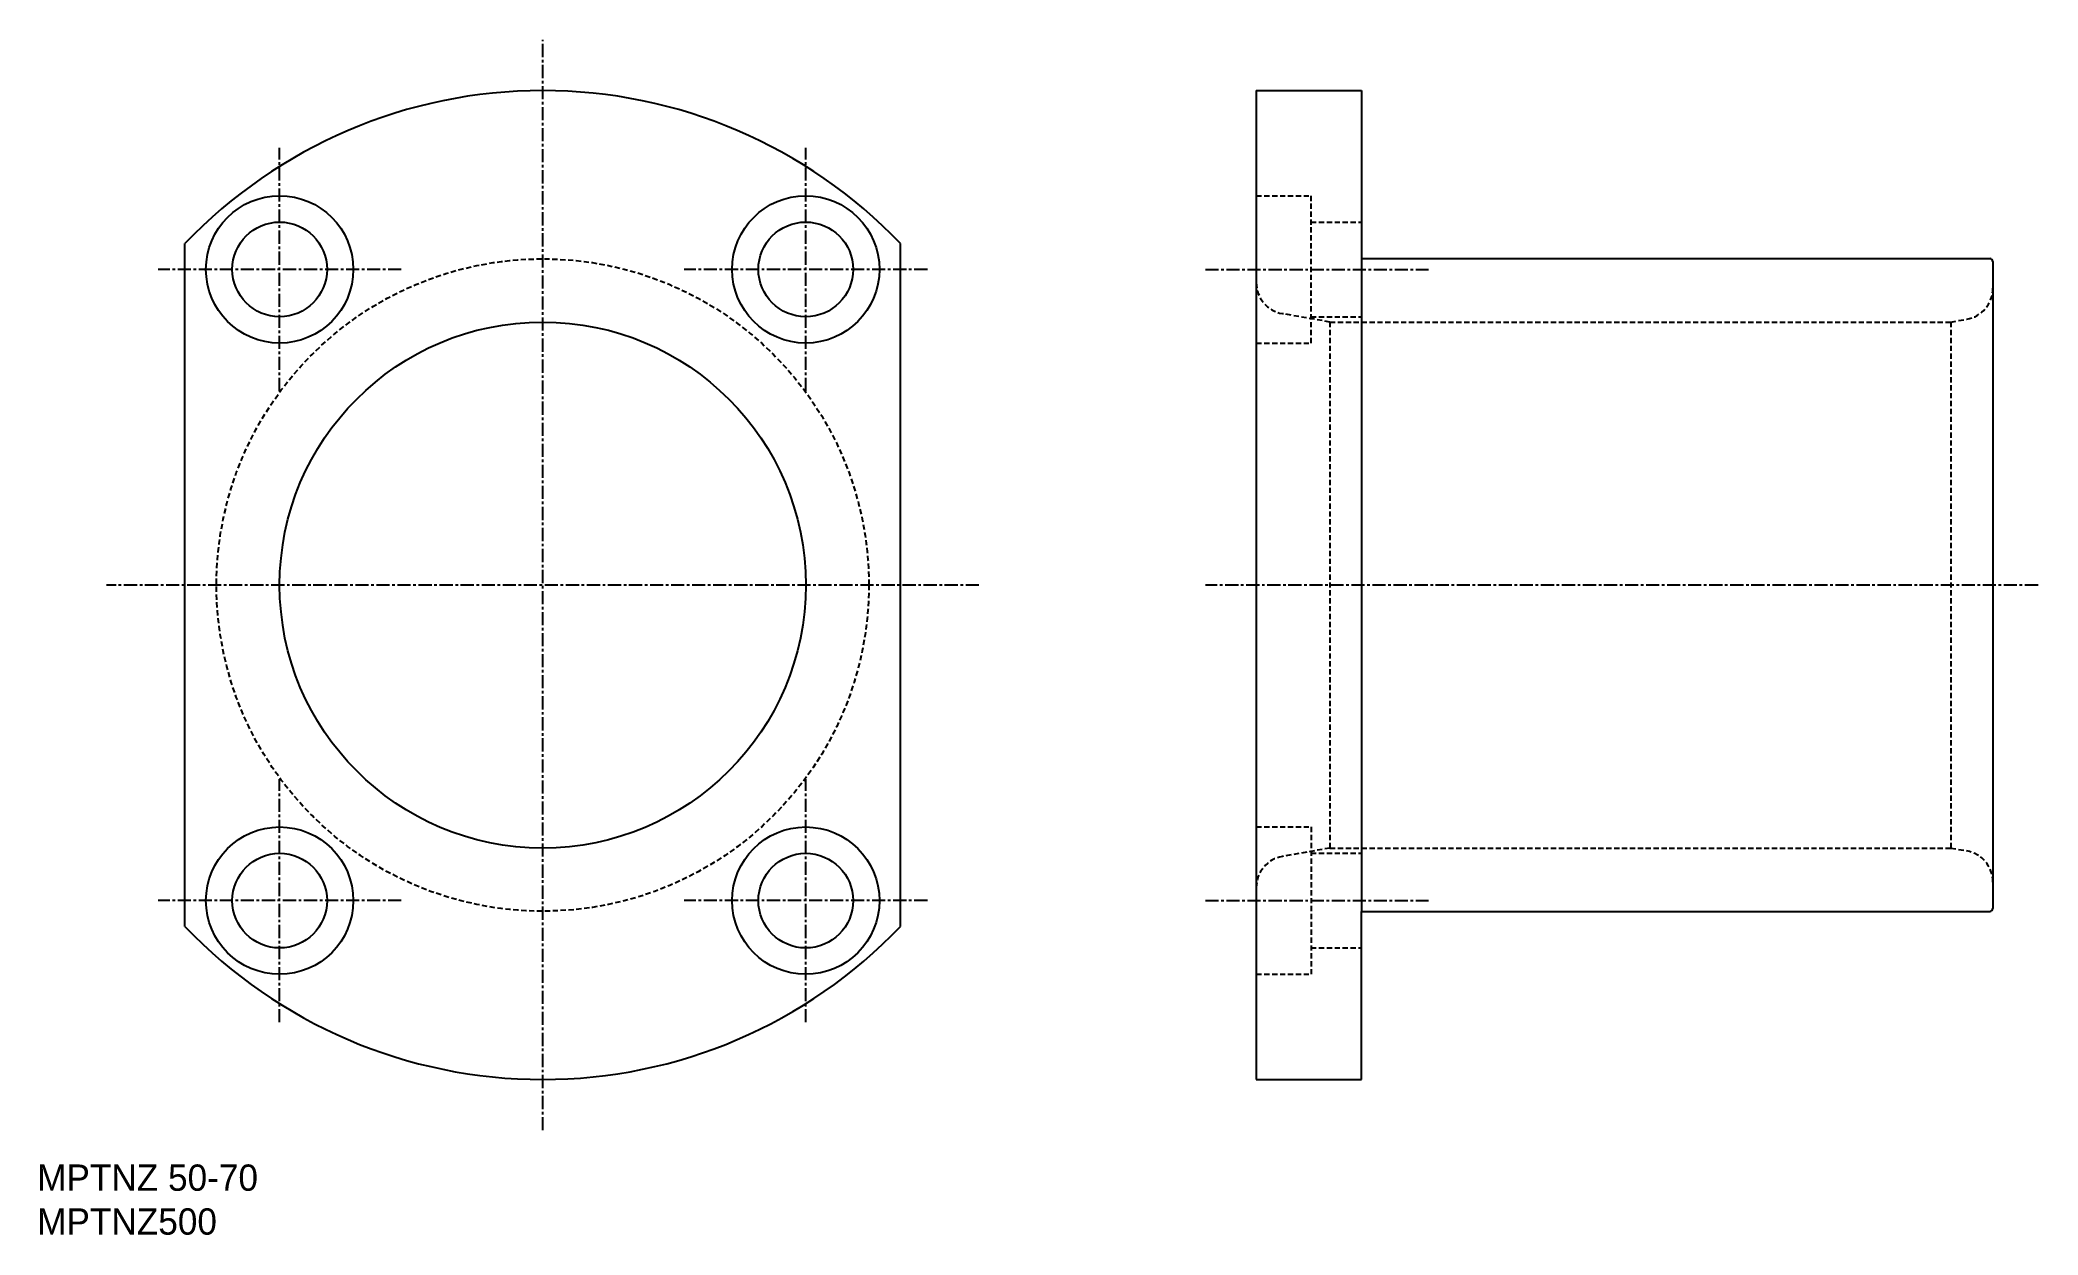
# Model space of a CAD drawing. Extents: x 24 to 213, y 37 to 151.
import ezdxf

# ---------------------------------------------------------------- set-up
doc = ezdxf.new("R2010")
doc.units = 0
doc.linetypes.add('CENTER', pattern=[2, 1.25, -0.25, 0.25, -0.25])
doc.linetypes.add('DASHED', pattern=[0.75, 0.5, -0.25])
doc.layers.get('0').update_dxf_attribs({"linetype": 'CONTINUOUS'})
doc.layers.add('CENTER', color=1, linetype='CENTER')

msp = doc.modelspace()

# ---------------------------------------------------------------- linework, layer by layer
at = {"color": 7, "linetype": 'CONTINUOUS'}
for p, q in [((139.15, 146.09), (149.15, 146.09)), ((139.15, 146.09), (139.15, 52.09)), ((149.15, 146.09), (149.15, 130.13)), ((37.33, 66.64), (37.33, 131.54)), ((105.33, 66.64), (105.33, 131.54)), ((149.15, 130.13), (208.85, 130.13)), ((149.15, 130.13), (149.15, 68.05)), ((209.15, 129.83), (209.15, 68.35)), ((149.15, 68.05), (208.85, 68.05)), ((149.15, 52.09), (149.15, 68.05)), ((139.15, 52.09), (149.15, 52.09))]:
    msp.add_line(p, q, dxfattribs=at)
at = {"color": 3, "linetype": 'DASHED'}
for p, q in [((139.15, 136.09), (144.35, 136.09)), ((144.35, 122.09), (144.35, 136.09)), ((144.35, 133.59), (149.15, 133.59)), ((146.15, 124.09), (141.63, 124.88)), ((144.35, 124.59), (149.15, 124.59)), ((146.15, 124.09), (205.15, 124.09)), ((146.15, 124.09), (146.15, 74.09)), ((205.15, 124.09), (206.67, 124.36)), ((205.15, 124.09), (205.15, 74.09)), ((139.15, 122.09), (144.35, 122.09)), ((139.15, 76.09), (144.35, 76.09)), ((144.35, 76.09), (144.35, 62.09)), ((146.15, 74.09), (141.63, 73.29)), ((146.15, 74.09), (205.15, 74.09)), ((205.15, 74.09), (206.67, 73.82)), ((144.35, 73.59), (149.15, 73.59)), ((144.35, 64.59), (149.15, 64.59)), ((139.15, 62.09), (144.35, 62.09))]:
    msp.add_line(p, q, dxfattribs=at)
at = {"color": 7, "linetype": 'CONTINUOUS'}
for centre, radius in [((46.33, 129.09), 7), ((96.33, 129.09), 7), ((46.33, 129.09), 4.5), ((96.33, 129.09), 4.5), ((71.33, 99.09), 25), ((46.33, 69.09), 7), ((96.33, 69.09), 7), ((46.33, 69.09), 4.5), ((96.33, 69.09), 4.5)]:
    msp.add_circle(centre, radius, dxfattribs=at)
at = {"color": 3, "linetype": 'DASHED'}
msp.add_circle((71.33, 99.09), 31, dxfattribs=at)
at = {"color": 7, "linetype": 'CONTINUOUS'}
for centre, radius, start, end in [((71.33, 99.09), 47, 43.6637, 136.3363), ((208.85, 129.83), 0.3, 0, 90), ((71.33, 99.09), 47, 223.6637, 316.3363), ((208.85, 68.35), 0.3, 270, 0)]:
    msp.add_arc(centre, radius, start, end, dxfattribs=at)
at = {"color": 3, "linetype": 'DASHED'}
for centre, start, end in [((142.15, 127.84), 180, 260), ((206.15, 127.31), 280, 0), ((142.15, 70.34), 100, 180), ((206.15, 70.86), 0, 80)]:
    msp.add_arc(centre, 3, start, end, dxfattribs=at)
at = {"layer": 'CENTER', "color": 1, "linetype": 'CENTER'}
for p, q in [((71.33, 47.27), (71.33, 150.9)), ((71.33, 47.27), (71.33, 150.9)), ((46.33, 117.53), (46.33, 140.64)), ((96.33, 117.53), (96.33, 140.64)), ((57.89, 129.09), (34.78, 129.09)), ((107.89, 129.09), (84.78, 129.09)), ((134.31, 129.09), (155.52, 129.09)), ((112.78, 99.09), (29.88, 99.09)), ((213.44, 99.09), (134.31, 99.09)), ((46.33, 57.53), (46.33, 80.64)), ((96.33, 57.53), (96.33, 80.64)), ((57.89, 69.09), (34.78, 69.09)), ((107.89, 69.09), (84.78, 69.09)), ((134.31, 69.09), (155.52, 69.09))]:
    msp.add_line(p, q, dxfattribs=at)

# ---------------------------------------------------------------- texts
at = {"color": 7, "linetype": 'CONTINUOUS'}
for s, p in [('MPTNZ 50-70', (23.28, 41.51)), ('MPTNZ500', (23.28, 37.34))]:
    msp.add_text(s, height=2.5, dxfattribs=at).set_placement(p)

doc.saveas('drawing.dxf')
